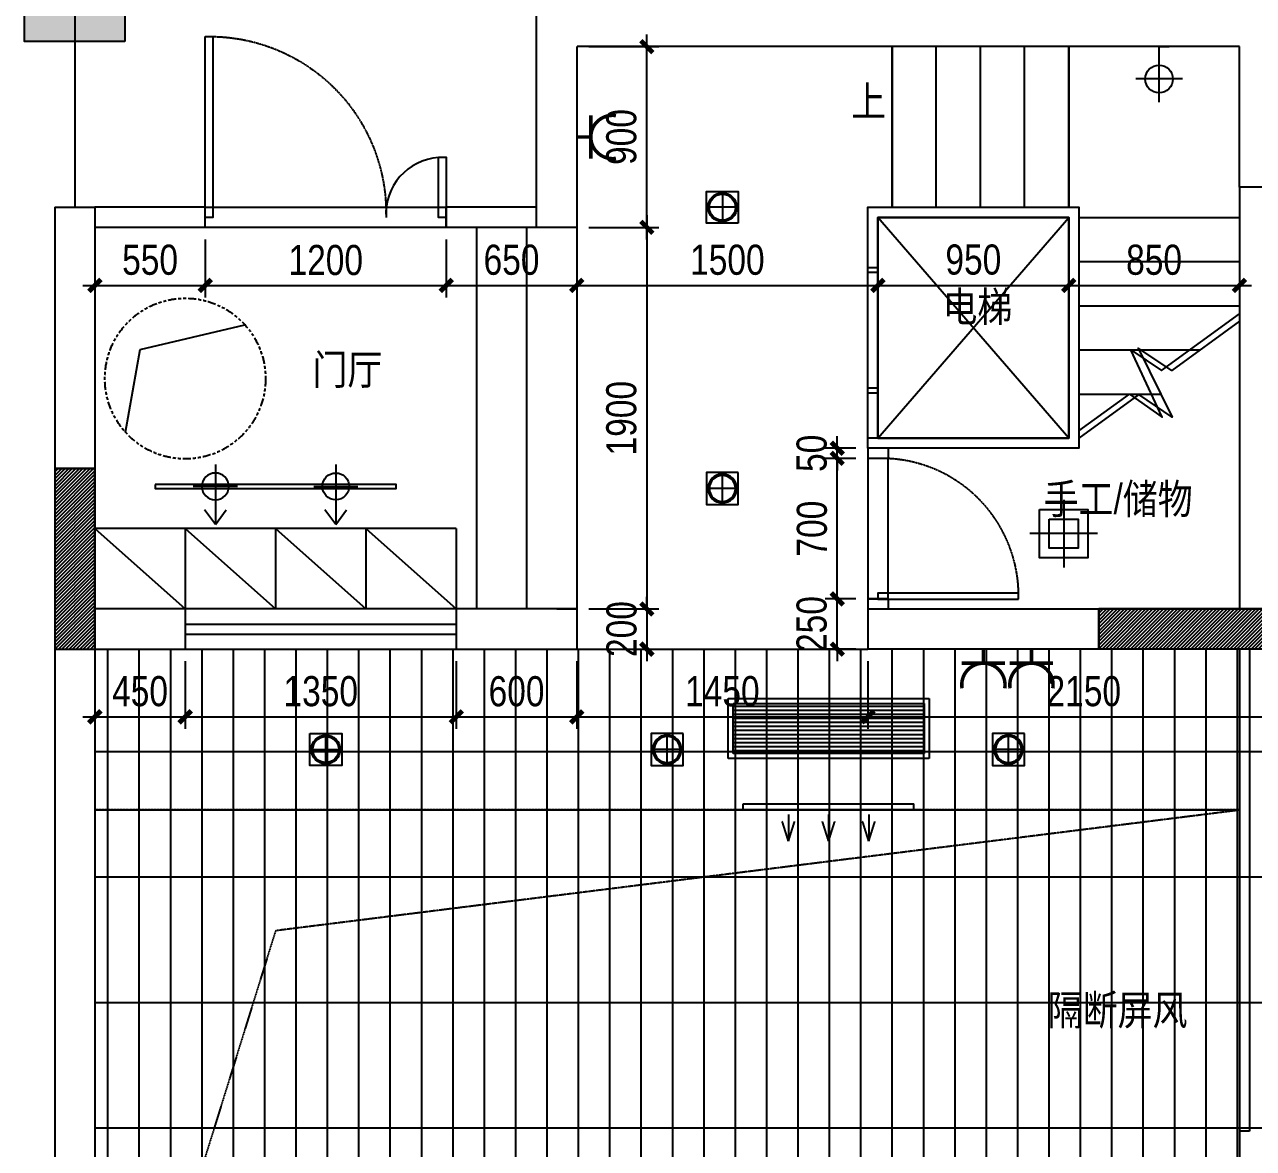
# Model space of a CAD drawing. Extents: x 160245 to 405305, y -111140 to 232735.
# Drawn here: x 260679 to 266799, y 48023 to 53619 of the extents above; entities that cross this region are included whole.
import ezdxf

# ---------------------------------------------------------------- set-up
doc = ezdxf.new("R2010")
doc.units = 0
doc.header["$LTSCALE"] = 10
doc.header["$MEASUREMENT"] = 0
for name, pattern in [('( Dashed )', [0.75, 0.5, -0.25]), ('2016_013_AOR_L23$0$PLAN B3.2$0$LEVEL 33$0${ Tapered Dash }', [10, 4, -1, 1.5, -1, 1.5, -1]), ('DASH', [0.35, 0.25, -0.1]), ('HIDDEN', [0.375, 0.25, -0.125])]:
    doc.linetypes.add(name, pattern=pattern)
doc.layers.get('Defpoints').update_dxf_attribs({"color": 229})
for name, color, linetype in [('C-ceiling 天花', 153, 'Continuous'), ('C-Light 灯具', 107, 'Continuous'), ('C-Lingt 落地灯 台灯', 107, 'Continuous'), ('Door 门', 107, 'Continuous'), ('P-floorpat地面', 8, 'Continuous'), ('P-Furniture 家具', 153, 'Continuous'), ('P-Make furniture 固定制作', 154, 'Continuous'), ('P-N wall 新建隔墙', 241, 'Continuous'), ('P-New Wall Size 隔墙尺寸', 8, 'Continuous'), ('P-O wall 原始墙体', 245, 'Continuous'), ('P-Stair 楼梯（原建筑设备）', 159, 'Continuous'), ('P-Text  平面文字', 9, 'Continuous'), ('PUB_HATCH', 8, 'Continuous'), ('插座说明', 2, 'Continuous'), ('空调', 145, 'DASH')]:
    doc.layers.add(name, color=color, linetype=linetype)
doc.styles.add('PDC DIM', font='PMingLiU-ExtB.ttf', dxfattribs={"width": 0.85})
doc.dimstyles.new('PDC-A2', dxfattribs={"dimscale": 0, "dimtxt": 2.5, "dimasz": 1, "dimexe": 1, "dimexo": 1, "dimgap": 0.7, "dimtad": 1, "dimdec": 0, "dimtxsty": 'PDC DIM', "dimblk": 'ARCHTICK', "dimcen": 1, "dimdle": 1, "dimclrd": 8, "dimclre": 8, "dimclrt": 9, "dimadec": 0, "dimazin": 0, "dimtfac": 1, "dimtdec": 0, "dimtix": 1, "dimtmove": 2, "dimatfit": 3, "dimldrblk": 'PDC A2 T R', "dimfxl": 10, "dimfxlon": 1, "dimarcsym": 0})
pattern_1 = [(45, (49913.12, 4e-12), (-8.83883476, 8.83883476), [])]

# ---------------------------------------------------------------- blocks, each defined once
blk = doc.blocks.new('_FZH')
blk.add_lwpolyline([(-0.5, -0.5), (0.5, -0.5), (0.5, 0.5), (-0.5, 0.5)], close=True)
at = {"layer": 'PUB_HATCH'}
blk.add_solid([(-0.5, -0.5), (0.5, -0.5), (-0.5, 0.5), (0.5, 0.5)], dxfattribs=at)
blk = doc.blocks.new('fffg')
blk.add_lwpolyline([(143.1, 669.9), (109, 669.9), (109, -130.1), (143.1, -130.1)], close=True)
at = {"color": 8, "linetype": 'DASH'}
blk.add_arc((123.2, -110.2), 780.4, 88.5421, 181.4579, dxfattribs=at)
blk = doc.blocks.new('_ArchTick')
at = {"color": 0, "linetype": 'ByBlock', "const_width": 0.4}
blk.add_lwpolyline([(-0.5, -0.5), (0.5, 0.5)], dxfattribs=at)
blk = doc.blocks.new('*D2127')
at = {"layer": 'Defpoints', "color": 0, "transparency": 16777216}
for p in [(261028.8, 52609.4), (261578.8, 52609.4), (261578.8, 52320.4)]:
    blk.add_point(p, dxfattribs=at)
at = {"layer": 'P-New Wall Size 隔墙尺寸', "color": 8, "lineweight": -2, "transparency": 16777216}
for p, q in [((261028.8, 52549.4), (261028.8, 52260.4)), ((261578.8, 52549.4), (261578.8, 52260.4)), ((260968.8, 52320.4), (261638.8, 52320.4))]:
    blk.add_line(p, q, dxfattribs=at)
at = {"layer": 'P-New Wall Size 隔墙尺寸', "color": 8, "lineweight": -2, "transparency": 16777216, "xscale": 60, "yscale": 60, "zscale": 60, "rotation": 180}
blk.add_blockref('_ArchTick', (261028.8, 52320.4), dxfattribs=at)
at = {"layer": 'P-New Wall Size 隔墙尺寸', "color": 8, "lineweight": -2, "transparency": 16777216, "xscale": 60, "yscale": 60, "zscale": 60}
blk.add_blockref('_ArchTick', (261578.8, 52320.4), dxfattribs=at)
at = {"layer": 'P-New Wall Size 隔墙尺寸', "color": 9, "transparency": 16777216, "insert": (261303.8, 52447.3), "char_height": 150, "attachment_point": 5, "style": 'PDC DIM'}
blk.add_mtext('550', dxfattribs=at)
blk = doc.blocks.new('PDC A2 T R')
at = {"color": 0, "linetype": 'ByBlock'}
blk.add_line((0, 0), (-2, 0), dxfattribs=at)
for points in [[(-2.15, 0.89), (-1.49, 1.35), (-0.6, 0), (0, 0)], [(-2.15, -0.89), (-1.49, -1.35), (-0.6, 0), (0, 0)]]:
    blk.add_solid(points, dxfattribs=at)
blk = doc.blocks.new('*D2128')
at = {"layer": 'Defpoints', "color": 0, "transparency": 16777216}
for p in [(261578.8, 52609.4), (262778.8, 52609.4), (262778.8, 52320.4)]:
    blk.add_point(p, dxfattribs=at)
at = {"layer": 'P-New Wall Size 隔墙尺寸', "color": 8, "lineweight": -2, "transparency": 16777216}
for p, q in [((261578.8, 52549.4), (261578.8, 52260.4)), ((262778.8, 52549.4), (262778.8, 52260.4)), ((261518.8, 52320.4), (262838.8, 52320.4))]:
    blk.add_line(p, q, dxfattribs=at)
at = {"layer": 'P-New Wall Size 隔墙尺寸', "color": 8, "lineweight": -2, "transparency": 16777216, "xscale": 60, "yscale": 60, "zscale": 60, "rotation": 180}
blk.add_blockref('_ArchTick', (261578.8, 52320.4), dxfattribs=at)
at = {"layer": 'P-New Wall Size 隔墙尺寸', "color": 8, "lineweight": -2, "transparency": 16777216, "xscale": 60, "yscale": 60, "zscale": 60}
blk.add_blockref('_ArchTick', (262778.8, 52320.4), dxfattribs=at)
at = {"layer": 'P-New Wall Size 隔墙尺寸', "color": 9, "transparency": 16777216, "insert": (262178.8, 52445.9), "char_height": 150, "attachment_point": 5, "style": 'PDC DIM'}
blk.add_mtext('1200', dxfattribs=at)
blk = doc.blocks.new('*D2129')
at = {"layer": 'Defpoints', "color": 0, "transparency": 16777216}
for p in [(262778.8, 52609.4), (263428.8, 52609.4), (263428.8, 52320.4)]:
    blk.add_point(p, dxfattribs=at)
at = {"layer": 'P-New Wall Size 隔墙尺寸', "color": 8, "lineweight": -2, "transparency": 16777216}
for p, q in [((262778.8, 52549.4), (262778.8, 52260.4)), ((263428.8, 52549.4), (263428.8, 52260.4)), ((262718.8, 52320.4), (263488.8, 52320.4))]:
    blk.add_line(p, q, dxfattribs=at)
at = {"layer": 'P-New Wall Size 隔墙尺寸', "color": 8, "lineweight": -2, "transparency": 16777216, "xscale": 60, "yscale": 60, "zscale": 60, "rotation": 180}
blk.add_blockref('_ArchTick', (262778.8, 52320.4), dxfattribs=at)
at = {"layer": 'P-New Wall Size 隔墙尺寸', "color": 8, "lineweight": -2, "transparency": 16777216, "xscale": 60, "yscale": 60, "zscale": 60}
blk.add_blockref('_ArchTick', (263428.8, 52320.4), dxfattribs=at)
at = {"layer": 'P-New Wall Size 隔墙尺寸', "color": 9, "transparency": 16777216, "insert": (263103.8, 52447.3), "char_height": 150, "attachment_point": 5, "style": 'PDC DIM'}
blk.add_mtext('650', dxfattribs=at)
blk = doc.blocks.new('*D2130')
at = {"layer": 'Defpoints', "color": 0, "transparency": 16777216}
for p in [(264928.8, 52659.4), (263428.8, 52609.4), (264928.8, 52320.4)]:
    blk.add_point(p, dxfattribs=at)
at = {"layer": 'P-New Wall Size 隔墙尺寸', "color": 8, "lineweight": -2, "transparency": 16777216}
for p, q in [((264928.8, 52599.4), (264928.8, 52260.4)), ((263428.8, 52549.4), (263428.8, 52260.4)), ((263368.8, 52320.4), (264988.8, 52320.4))]:
    blk.add_line(p, q, dxfattribs=at)
at = {"layer": 'P-New Wall Size 隔墙尺寸', "color": 8, "lineweight": -2, "transparency": 16777216, "xscale": 60, "yscale": 60, "zscale": 60, "rotation": 180}
blk.add_blockref('_ArchTick', (263428.8, 52320.4), dxfattribs=at)
at = {"layer": 'P-New Wall Size 隔墙尺寸', "color": 8, "lineweight": -2, "transparency": 16777216, "xscale": 60, "yscale": 60, "zscale": 60}
blk.add_blockref('_ArchTick', (264928.8, 52320.4), dxfattribs=at)
at = {"layer": 'P-New Wall Size 隔墙尺寸', "color": 9, "transparency": 16777216, "insert": (264178.8, 52447.3), "char_height": 150, "attachment_point": 5, "style": 'PDC DIM'}
blk.add_mtext('1500', dxfattribs=at)
blk = doc.blocks.new('*D2131')
at = {"layer": 'Defpoints', "color": 0, "transparency": 16777216}
for p in [(264928.8, 52659.4), (265878.8, 52659.4), (265878.8, 52320.4)]:
    blk.add_point(p, dxfattribs=at)
at = {"layer": 'P-New Wall Size 隔墙尺寸', "color": 8, "lineweight": -2, "transparency": 16777216}
for p, q in [((264928.8, 52599.4), (264928.8, 52260.4)), ((265878.8, 52599.4), (265878.8, 52260.4)), ((264868.8, 52320.4), (265938.8, 52320.4))]:
    blk.add_line(p, q, dxfattribs=at)
at = {"layer": 'P-New Wall Size 隔墙尺寸', "color": 8, "lineweight": -2, "transparency": 16777216, "xscale": 60, "yscale": 60, "zscale": 60, "rotation": 180}
blk.add_blockref('_ArchTick', (264928.8, 52320.4), dxfattribs=at)
at = {"layer": 'P-New Wall Size 隔墙尺寸', "color": 8, "lineweight": -2, "transparency": 16777216, "xscale": 60, "yscale": 60, "zscale": 60}
blk.add_blockref('_ArchTick', (265878.8, 52320.4), dxfattribs=at)
at = {"layer": 'P-New Wall Size 隔墙尺寸', "color": 9, "transparency": 16777216, "insert": (265403.8, 52448.3), "char_height": 150, "attachment_point": 5, "style": 'PDC DIM'}
blk.add_mtext('950', dxfattribs=at)
blk = doc.blocks.new('*D2132')
at = {"layer": 'Defpoints', "color": 0, "transparency": 16777216}
for p in [(265878.8, 52659.4), (266728.8, 52659.4), (266728.8, 52320.4)]:
    blk.add_point(p, dxfattribs=at)
at = {"layer": 'P-New Wall Size 隔墙尺寸', "color": 8, "lineweight": -2, "transparency": 16777216}
for p, q in [((265878.8, 52599.4), (265878.8, 52260.4)), ((266728.8, 52599.4), (266728.8, 52260.4)), ((265818.8, 52320.4), (266788.8, 52320.4))]:
    blk.add_line(p, q, dxfattribs=at)
at = {"layer": 'P-New Wall Size 隔墙尺寸', "color": 8, "lineweight": -2, "transparency": 16777216, "xscale": 60, "yscale": 60, "zscale": 60, "rotation": 180}
blk.add_blockref('_ArchTick', (265878.8, 52320.4), dxfattribs=at)
at = {"layer": 'P-New Wall Size 隔墙尺寸', "color": 8, "lineweight": -2, "transparency": 16777216, "xscale": 60, "yscale": 60, "zscale": 60}
blk.add_blockref('_ArchTick', (266728.8, 52320.4), dxfattribs=at)
at = {"layer": 'P-New Wall Size 隔墙尺寸', "color": 9, "transparency": 16777216, "insert": (266303.8, 52447.3), "char_height": 150, "attachment_point": 5, "style": 'PDC DIM'}
blk.add_mtext('850', dxfattribs=at)
blk = doc.blocks.new('*D2133')
at = {"layer": 'Defpoints', "color": 0, "transparency": 16777216}
for p in [(263428.8, 53509.4), (263777.8, 53509.4), (263428.8, 52609.4)]:
    blk.add_point(p, dxfattribs=at)
at = {"layer": 'P-New Wall Size 隔墙尺寸', "color": 8, "lineweight": -2, "transparency": 16777216}
for p, q in [((263777.8, 52549.4), (263777.8, 53569.4)), ((263488.8, 53509.4), (263837.8, 53509.4)), ((263488.8, 52609.4), (263837.8, 52609.4))]:
    blk.add_line(p, q, dxfattribs=at)
at = {"layer": 'P-New Wall Size 隔墙尺寸', "color": 8, "lineweight": -2, "transparency": 16777216, "xscale": 60, "yscale": 60, "zscale": 60}
for p, rotation in [((263777.8, 53509.4), 90), ((263777.8, 52609.4), 270)]:
    blk.add_blockref('_ArchTick', p, dxfattribs=dict(at, rotation=rotation))
at = {"layer": 'P-New Wall Size 隔墙尺寸', "color": 9, "transparency": 16777216, "insert": (263651.3, 53059.4), "char_height": 150, "attachment_point": 5, "rotation": 90, "style": 'PDC DIM'}
blk.add_mtext('900', dxfattribs=at)
blk = doc.blocks.new('*D2134')
at = {"layer": 'Defpoints', "color": 0, "transparency": 16777216}
for p in [(263428.8, 52609.4), (263428.8, 50709.4), (263777.8, 50709.4)]:
    blk.add_point(p, dxfattribs=at)
at = {"layer": 'P-New Wall Size 隔墙尺寸', "color": 8, "lineweight": -2, "transparency": 16777216}
for p, q in [((263777.8, 52669.4), (263777.8, 50649.4)), ((263488.8, 52609.4), (263837.8, 52609.4)), ((263488.8, 50709.4), (263837.8, 50709.4))]:
    blk.add_line(p, q, dxfattribs=at)
at = {"layer": 'P-New Wall Size 隔墙尺寸', "color": 8, "lineweight": -2, "transparency": 16777216, "xscale": 60, "yscale": 60, "zscale": 60}
for p, rotation in [((263777.8, 52609.4), 90), ((263777.8, 50709.4), 270)]:
    blk.add_blockref('_ArchTick', p, dxfattribs=dict(at, rotation=rotation))
at = {"layer": 'P-New Wall Size 隔墙尺寸', "color": 9, "transparency": 16777216, "insert": (263651.3, 51659.4), "char_height": 150, "attachment_point": 5, "rotation": 90, "style": 'PDC DIM'}
blk.add_mtext('1900', dxfattribs=at)
blk = doc.blocks.new('*D2135')
at = {"layer": 'Defpoints', "color": 0, "transparency": 16777216}
for p in [(263428.8, 50709.4), (263428.8, 50509.4), (263777.8, 50509.4)]:
    blk.add_point(p, dxfattribs=at)
at = {"layer": 'P-New Wall Size 隔墙尺寸', "color": 8, "lineweight": -2, "transparency": 16777216}
for p, q in [((263777.8, 50709.4), (263777.8, 50769.4)), ((263488.8, 50709.4), (263837.8, 50709.4)), ((263777.8, 50709.4), (263777.8, 50509.4)), ((263488.8, 50509.4), (263837.8, 50509.4)), ((263777.8, 50509.4), (263777.8, 50449.4))]:
    blk.add_line(p, q, dxfattribs=at)
at = {"layer": 'P-New Wall Size 隔墙尺寸', "color": 8, "lineweight": -2, "transparency": 16777216, "xscale": 60, "yscale": 60, "zscale": 60}
for p, rotation in [((263777.8, 50709.4), 270), ((263777.8, 50509.4), 90)]:
    blk.add_blockref('_ArchTick', p, dxfattribs=dict(at, rotation=rotation))
at = {"layer": 'P-New Wall Size 隔墙尺寸', "color": 9, "transparency": 16777216, "insert": (263652.3, 50609.4), "char_height": 150, "attachment_point": 5, "rotation": 90, "style": 'PDC DIM'}
blk.add_mtext('200', dxfattribs=at)
blk = doc.blocks.new('*D2136')
at = {"layer": 'Defpoints', "color": 0, "transparency": 16777216}
for p in [(261028.8, 50509.4), (261478.8, 50509.4), (261478.8, 50172.3)]:
    blk.add_point(p, dxfattribs=at)
at = {"layer": 'P-New Wall Size 隔墙尺寸', "color": 8, "lineweight": -2, "transparency": 16777216}
for p, q in [((261028.8, 50449.4), (261028.8, 50112.3)), ((261478.8, 50449.4), (261478.8, 50112.3)), ((260968.8, 50172.3), (261538.8, 50172.3))]:
    blk.add_line(p, q, dxfattribs=at)
at = {"layer": 'P-New Wall Size 隔墙尺寸', "color": 8, "lineweight": -2, "transparency": 16777216, "xscale": 60, "yscale": 60, "zscale": 60, "rotation": 180}
blk.add_blockref('_ArchTick', (261028.8, 50172.3), dxfattribs=at)
at = {"layer": 'P-New Wall Size 隔墙尺寸', "color": 8, "lineweight": -2, "transparency": 16777216, "xscale": 60, "yscale": 60, "zscale": 60}
blk.add_blockref('_ArchTick', (261478.8, 50172.3), dxfattribs=at)
at = {"layer": 'P-New Wall Size 隔墙尺寸', "color": 9, "transparency": 16777216, "insert": (261253.8, 50299.2), "char_height": 150, "attachment_point": 5, "style": 'PDC DIM'}
blk.add_mtext('450', dxfattribs=at)
blk = doc.blocks.new('*D2137')
at = {"layer": 'Defpoints', "color": 0, "transparency": 16777216}
for p in [(261478.8, 50509.4), (262828.8, 50509.4), (262828.8, 50172.3)]:
    blk.add_point(p, dxfattribs=at)
at = {"layer": 'P-New Wall Size 隔墙尺寸', "color": 8, "lineweight": -2, "transparency": 16777216}
for p, q in [((261478.8, 50449.4), (261478.8, 50112.3)), ((262828.8, 50449.4), (262828.8, 50112.3)), ((261418.8, 50172.3), (262888.8, 50172.3))]:
    blk.add_line(p, q, dxfattribs=at)
at = {"layer": 'P-New Wall Size 隔墙尺寸', "color": 8, "lineweight": -2, "transparency": 16777216, "xscale": 60, "yscale": 60, "zscale": 60, "rotation": 180}
blk.add_blockref('_ArchTick', (261478.8, 50172.3), dxfattribs=at)
at = {"layer": 'P-New Wall Size 隔墙尺寸', "color": 8, "lineweight": -2, "transparency": 16777216, "xscale": 60, "yscale": 60, "zscale": 60}
blk.add_blockref('_ArchTick', (262828.8, 50172.3), dxfattribs=at)
at = {"layer": 'P-New Wall Size 隔墙尺寸', "color": 9, "transparency": 16777216, "insert": (262153.8, 50299.2), "char_height": 150, "attachment_point": 5, "style": 'PDC DIM'}
blk.add_mtext('1350', dxfattribs=at)
blk = doc.blocks.new('*D2138')
at = {"layer": 'Defpoints', "color": 0, "transparency": 16777216}
for p in [(262828.8, 50509.4), (263428.8, 50509.4), (263428.8, 50172.3)]:
    blk.add_point(p, dxfattribs=at)
at = {"layer": 'P-New Wall Size 隔墙尺寸', "color": 8, "lineweight": -2, "transparency": 16777216}
for p, q in [((262828.8, 50449.4), (262828.8, 50112.3)), ((263428.8, 50449.4), (263428.8, 50112.3)), ((262768.8, 50172.3), (263488.8, 50172.3))]:
    blk.add_line(p, q, dxfattribs=at)
at = {"layer": 'P-New Wall Size 隔墙尺寸', "color": 8, "lineweight": -2, "transparency": 16777216, "xscale": 60, "yscale": 60, "zscale": 60, "rotation": 180}
blk.add_blockref('_ArchTick', (262828.8, 50172.3), dxfattribs=at)
at = {"layer": 'P-New Wall Size 隔墙尺寸', "color": 8, "lineweight": -2, "transparency": 16777216, "xscale": 60, "yscale": 60, "zscale": 60}
blk.add_blockref('_ArchTick', (263428.8, 50172.3), dxfattribs=at)
at = {"layer": 'P-New Wall Size 隔墙尺寸', "color": 9, "transparency": 16777216, "insert": (263128.8, 50298.8), "char_height": 150, "attachment_point": 5, "style": 'PDC DIM'}
blk.add_mtext('600', dxfattribs=at)
blk = doc.blocks.new('*D2139')
at = {"layer": 'Defpoints', "color": 0, "transparency": 16777216}
for p in [(263428.8, 50509.4), (264878.8, 50509.4), (264878.8, 50172.3)]:
    blk.add_point(p, dxfattribs=at)
at = {"layer": 'P-New Wall Size 隔墙尺寸', "color": 8, "lineweight": -2, "transparency": 16777216}
for p, q in [((263428.8, 50449.4), (263428.8, 50112.3)), ((264878.8, 50449.4), (264878.8, 50112.3)), ((263368.8, 50172.3), (264938.8, 50172.3))]:
    blk.add_line(p, q, dxfattribs=at)
at = {"layer": 'P-New Wall Size 隔墙尺寸', "color": 8, "lineweight": -2, "transparency": 16777216, "xscale": 60, "yscale": 60, "zscale": 60, "rotation": 180}
blk.add_blockref('_ArchTick', (263428.8, 50172.3), dxfattribs=at)
at = {"layer": 'P-New Wall Size 隔墙尺寸', "color": 8, "lineweight": -2, "transparency": 16777216, "xscale": 60, "yscale": 60, "zscale": 60}
blk.add_blockref('_ArchTick', (264878.8, 50172.3), dxfattribs=at)
at = {"layer": 'P-New Wall Size 隔墙尺寸', "color": 9, "transparency": 16777216, "insert": (264153.8, 50299.2), "char_height": 150, "attachment_point": 5, "style": 'PDC DIM'}
blk.add_mtext('1450', dxfattribs=at)
blk = doc.blocks.new('*D2140')
at = {"layer": 'Defpoints', "color": 0, "transparency": 16777216}
for p in [(264878.8, 50509.4), (267028.8, 50509.4), (267028.8, 50172.3)]:
    blk.add_point(p, dxfattribs=at)
at = {"layer": 'P-New Wall Size 隔墙尺寸', "color": 8, "lineweight": -2, "transparency": 16777216}
for p, q in [((264878.8, 50449.4), (264878.8, 50112.3)), ((267028.8, 50449.4), (267028.8, 50112.3)), ((264818.8, 50172.3), (267088.8, 50172.3))]:
    blk.add_line(p, q, dxfattribs=at)
at = {"layer": 'P-New Wall Size 隔墙尺寸', "color": 8, "lineweight": -2, "transparency": 16777216, "xscale": 60, "yscale": 60, "zscale": 60, "rotation": 180}
blk.add_blockref('_ArchTick', (264878.8, 50172.3), dxfattribs=at)
at = {"layer": 'P-New Wall Size 隔墙尺寸', "color": 8, "lineweight": -2, "transparency": 16777216, "xscale": 60, "yscale": 60, "zscale": 60}
blk.add_blockref('_ArchTick', (267028.8, 50172.3), dxfattribs=at)
at = {"layer": 'P-New Wall Size 隔墙尺寸', "color": 9, "transparency": 16777216, "insert": (265953.8, 50299.2), "char_height": 150, "attachment_point": 5, "style": 'PDC DIM'}
blk.add_mtext('2150', dxfattribs=at)
blk = doc.blocks.new('*D2148')
at = {"layer": 'Defpoints', "color": 0, "transparency": 16777216}
for p in [(264726, 50759.4), (264878.8, 50759.4), (264878.8, 50509.4)]:
    blk.add_point(p, dxfattribs=at)
at = {"layer": 'P-New Wall Size 隔墙尺寸', "color": 8, "lineweight": -2, "transparency": 16777216}
for p, q in [((264726, 50759.4), (264726, 50819.4)), ((264818.8, 50759.4), (264666, 50759.4)), ((264726, 50509.4), (264726, 50759.4)), ((264818.8, 50509.4), (264666, 50509.4)), ((264726, 50509.4), (264726, 50449.4))]:
    blk.add_line(p, q, dxfattribs=at)
at = {"layer": 'P-New Wall Size 隔墙尺寸', "color": 8, "lineweight": -2, "transparency": 16777216, "xscale": 60, "yscale": 60, "zscale": 60}
for p, rotation in [((264726, 50759.4), 270), ((264726, 50509.4), 90)]:
    blk.add_blockref('_ArchTick', p, dxfattribs=dict(at, rotation=rotation))
at = {"layer": 'P-New Wall Size 隔墙尺寸', "color": 9, "transparency": 16777216, "insert": (264599.1, 50634.4), "char_height": 150, "attachment_point": 5, "rotation": 90, "style": 'PDC DIM'}
blk.add_mtext('250', dxfattribs=at)
blk = doc.blocks.new('*D2149')
at = {"layer": 'Defpoints', "color": 0, "transparency": 16777216}
for p in [(264726, 51459.4), (264878.8, 51459.4), (264878.8, 50759.4)]:
    blk.add_point(p, dxfattribs=at)
at = {"layer": 'P-New Wall Size 隔墙尺寸', "color": 8, "lineweight": -2, "transparency": 16777216}
for p, q in [((264726, 50699.4), (264726, 51519.4)), ((264818.8, 51459.4), (264666, 51459.4)), ((264818.8, 50759.4), (264666, 50759.4))]:
    blk.add_line(p, q, dxfattribs=at)
at = {"layer": 'P-New Wall Size 隔墙尺寸', "color": 8, "lineweight": -2, "transparency": 16777216, "xscale": 60, "yscale": 60, "zscale": 60}
for p, rotation in [((264726, 51459.4), 90), ((264726, 50759.4), 270)]:
    blk.add_blockref('_ArchTick', p, dxfattribs=dict(at, rotation=rotation))
at = {"layer": 'P-New Wall Size 隔墙尺寸', "color": 9, "transparency": 16777216, "insert": (264600.5, 51109.4), "char_height": 150, "attachment_point": 5, "rotation": 90, "style": 'PDC DIM'}
blk.add_mtext('700', dxfattribs=at)
blk = doc.blocks.new('*D2150')
at = {"layer": 'Defpoints', "color": 0, "transparency": 16777216}
for p in [(264726, 51509.4), (264878.8, 51509.4), (264878.8, 51459.4)]:
    blk.add_point(p, dxfattribs=at)
at = {"layer": 'P-New Wall Size 隔墙尺寸', "color": 8, "lineweight": -2, "transparency": 16777216}
for p, q in [((264726, 51509.4), (264726, 51569.4)), ((264818.8, 51509.4), (264666, 51509.4)), ((264726, 51459.4), (264726, 51509.4)), ((264818.8, 51459.4), (264666, 51459.4)), ((264726, 51459.4), (264726, 51399.4))]:
    blk.add_line(p, q, dxfattribs=at)
at = {"layer": 'P-New Wall Size 隔墙尺寸', "color": 8, "lineweight": -2, "transparency": 16777216, "xscale": 60, "yscale": 60, "zscale": 60}
for p, rotation in [((264726, 51509.4), 270), ((264726, 51459.4), 90)]:
    blk.add_blockref('_ArchTick', p, dxfattribs=dict(at, rotation=rotation))
at = {"layer": 'P-New Wall Size 隔墙尺寸', "color": 9, "transparency": 16777216, "insert": (264599.1, 51484.4), "char_height": 150, "attachment_point": 5, "rotation": 90, "style": 'PDC DIM'}
blk.add_mtext('50', dxfattribs=at)
blk = doc.blocks.new('E-WS1')
for p, q in [((143.2, 102.9), (143.2, -102.9)), ((0, 0), (0, 45.1)), ((0, 0), (0, -45.1)), ((0, 0), (0, -45.1)), ((82, 0), (0, 0)), ((246.1, 0), (40.3, 0))]:
    blk.add_line(p, q)
blk.add_circle((143.2, 0), 61.2)
blk = doc.blocks.new('ceiling light100')
for p, q in [((0, -26.4), (0, 26.4)), ((-26.4, 0), (26.4, 0))]:
    blk.add_line(p, q)
blk.add_lwpolyline([(-26.4, 26.4), (26.4, 26.4), (26.4, -26.4), (-26.4, -26.4)], close=True)
for radius in [24, 21.6]:
    blk.add_circle((0, 0), radius)
blk = doc.blocks.new('A$C5E9F6CC6')
at = {"layer": 'C-Light 灯具'}
for p, q in [((140, 280), (140, 0)), ((280, 140), (0, 140))]:
    blk.add_line(p, q, dxfattribs=at)
for points in [[(40, 240), (240, 240), (240, 40), (40, 40)], [(80, 200), (200, 200), (200, 80), (80, 80)]]:
    blk.add_lwpolyline(points, close=True, dxfattribs=at)
blk = doc.blocks.new('ccc')
at = {"const_width": 15}
for points in [[(382762, 218738.5), (382762, 218798.5)], [(382854.5, 218738.5), (382669.5, 218738.5)]]:
    blk.add_lwpolyline(points, dxfattribs=at)
blk.add_lwpolyline([(382670.7, 218631, -0.040743), (382669.5, 218646, -1), (382854.5, 218646, -0.040743), (382853.2, 218631, -0.040743)], format="xyb", dxfattribs=at)
blk = doc.blocks.new('43')
for p, q in [((4141.589, 144.281), (4141.589, 147.61)), ((4142.811, 145.504), (4140.367, 145.504))]:
    blk.add_line(p, q)
for points in [[(4141.589, 147.61), (4140.99, 146.796)], [(4141.589, 147.61), (4142.188, 146.796)]]:
    blk.add_lwpolyline(points)
blk.add_circle((4141.589, 145.504), 0.744)
blk = doc.blocks.new('A$C6157208D')
h = blk.add_hatch()
h.set_pattern_fill('_USER', color=8, scale=20, style=0, pattern_type=0)
h.set_pattern_definition([(0, (-4444.043, -4094.849), (0, 20), [])])
h.paths.add_polyline_path([(25, 25), (25, 275), (975, 275), (975, 25)])
for points in [[(0, 0), (0, 300), (1000, 300), (1000, 0)], [(25, 25), (25, 275), (975, 275), (975, 25)]]:
    blk.add_lwpolyline(points, close=True)
blk = doc.blocks.new('A$C50F47628')
for p, q in [((425, 30), (-425, 30)), ((-425, 0), (-425, 30)), ((425, 0), (425, 30)), ((-450, 0), (450, 0)), ((-200, -155.9), (-230.6, -58.2)), ((-200, -23.6), (-200, -155.9)), ((-200, -155.9), (-169.4, -58.2)), ((0, -155.9), (-30.6, -58.2)), ((0, -23.6), (0, -155.9)), ((0, -155.9), (30.6, -58.2)), ((200, -155.9), (169.4, -58.2)), ((200, -23.6), (200, -155.9)), ((200, -155.9), (230.6, -58.2))]:
    blk.add_line(p, q)

msp = doc.modelspace()

# ---------------------------------------------------------------- hatches: boundary and pattern name
at = {"layer": 'P-floorpat地面'}
h = msp.add_hatch(dxfattribs=at)
h.set_pattern_fill('GRATE', color=250, scale=5000, angle=90)
h.paths.add_polyline_path([(268628.8, 50509.4), (261028.8, 50509.4), (261028.8, 46209.4), (268628.8, 46209.4)])
at = {"layer": 'P-O wall 原始墙体'}
h = msp.add_hatch(dxfattribs=at)
h.set_pattern_fill('ANSI31', color=256, scale=100, style=0)
h.set_pattern_definition(pattern_1)
h.paths.add_polyline_path([(261028.8, 51409.4), (261028.8, 50509.4), (260828.8, 50509.4), (260828.8, 51409.4)])
h = msp.add_hatch(dxfattribs=at)
h.set_pattern_fill('ANSI31', color=256, scale=100, style=0)
h.set_pattern_definition(pattern_1)
h.paths.add_polyline_path([(266928.8, 50509.4), (266028.8, 50509.4), (266028.8, 50709.4), (266928.8, 50709.4)])

# ---------------------------------------------------------------- linework, layer by layer
at = {"layer": 'C-ceiling 天花'}
for p, q in [((264928.8, 51559.4), (265878.8, 52659.4)), ((265878.8, 51559.4), (264928.8, 52659.4)), ((261253.7, 52001.6), (261775.4, 52125)), ((261181.3, 51589.2), (261253.7, 52001.6)), ((263428.8, 50509.4), (264878.8, 50509.4))]:
    msp.add_line(p, q, dxfattribs=at)
for points in [[(264998.8, 53509.4), (264998.8, 52709.4)], [(265878.8, 53509.4), (265878.8, 52709.4)], [(265928.8, 52659.4), (266728.8, 52659.4)], [(265928.8, 51595.8), (266181, 51779.4), (266343.3, 51663.7), (266188.3, 51999.4), (266341.5, 51896.2), (266728.8, 52178.2)], [(265878.8, 51559.4), (264878.8, 51559.4)], [(264878.8, 51509.4), (264878.8, 51559.4)], [(261028.8, 49709.4), (266728.8, 49709.4), (266728.8, 46209.4)]]:
    msp.add_lwpolyline(points, dxfattribs=at)
for points in [[(262778.8, 52609.4), (261578.8, 52609.4), (261578.8, 52709.4), (262778.8, 52709.4)], [(264878.8, 52709.4), (265928.8, 52709.4), (265928.8, 51509.4), (264878.8, 51509.4)], [(264928.8, 52659.4), (265878.8, 52659.4), (265878.8, 51559.4), (264928.8, 51559.4)], [(264928.8, 51559.4), (265878.8, 51559.4), (265878.8, 52659.4), (264928.8, 52659.4)], [(264878.8, 52409.4), (264928.8, 52409.4), (264928.8, 51809.4), (264878.8, 51809.4)], [(264978.8, 51459.4), (264878.8, 51459.4), (264878.8, 50759.4), (264978.8, 50759.4)]]:
    msp.add_lwpolyline(points, close=True, dxfattribs=at)
at = {"layer": 'C-ceiling 天花', "linetype": 'DASH'}
msp.add_lwpolyline([(261028.8, 46209.4), (261930.9, 49109.2), (266728.8, 49709.4)], dxfattribs=at)
at = {"layer": 'C-ceiling 天花', "linetype": '2016_013_AOR_L23$0$PLAN B3.2$0$LEVEL 33$0${ Tapered Dash }'}
msp.add_circle((261478.8, 51856.6), 400, dxfattribs=at)
at = {"layer": 'C-Light 灯具'}
msp.add_lwpolyline([(261328.8, 51329.4), (261328.8, 51309.4), (262528.8, 51309.4), (262528.8, 51329.4)], close=True, dxfattribs=at)
at = {"layer": 'Door 门'}
msp.add_lwpolyline([(262740.5, 52959.4), (262778.8, 52959.4), (262778.8, 52659.4), (262740.5, 52659.4)], close=True, dxfattribs=at)
msp.add_arc((262759.4, 52676.4), 281.1, 93.84996, 183.48441, dxfattribs=at)
at = {"layer": 'P-floorpat地面', "color": 250}
msp.add_line((261478.8, 50509.4), (264878.8, 50509.4), dxfattribs=at)
at = {"layer": 'P-floorpat地面'}
msp.add_lwpolyline([(262778.8, 52609.4), (261578.8, 52609.4), (261578.8, 52709.4), (262778.8, 52709.4)], close=True, dxfattribs=at)
at = {"layer": 'P-Furniture 家具', "color": 250, "linetype": '( Dashed )'}
for p, q in [((266728.8, 50509.4), (266728.8, 46209.4)), ((266728.8, 49709.4), (261028.8, 49709.4))]:
    msp.add_line(p, q, dxfattribs=at)
at = {"layer": 'P-Make furniture 固定制作'}
for p, q in [((261928.8, 51109.4), (261028.8, 51109.4)), ((261028.8, 51109.4), (261478.8, 50709.4)), ((261478.8, 51109.4), (261478.8, 50709.4)), ((261478.8, 51109.4), (261928.8, 50709.4)), ((261928.8, 51109.4), (261928.8, 50709.4)), ((262378.8, 51109.4), (261928.8, 51109.4)), ((261928.8, 51109.4), (262378.8, 50709.4)), ((262378.8, 51109.4), (262378.8, 50709.4)), ((262828.8, 51109.4), (262378.8, 51109.4)), ((262378.8, 51109.4), (262828.8, 50709.4)), ((262828.8, 51109.4), (262828.8, 50709.4)), ((262828.8, 50709.4), (261478.8, 50709.4)), ((261478.8, 50634.4), (262828.8, 50634.4)), ((261478.8, 50584.4), (262828.8, 50584.4)), ((266728.8, 50509.4), (266728.8, 48109.4)), ((266778.8, 50509.4), (266778.8, 48109.4)), ((266778.8, 48109.4), (266728.8, 48109.4))]:
    msp.add_line(p, q, dxfattribs=at)
at = {"layer": 'P-N wall 新建隔墙'}
for p, q in [((261578.8, 52709.4), (261028.8, 52709.4)), ((261578.8, 52609.4), (261578.8, 52709.4)), ((263228.8, 52709.4), (262778.8, 52709.4)), ((262778.8, 52609.4), (262778.8, 52709.4)), ((261578.8, 52609.4), (261028.8, 52609.4)), ((263228.8, 52609.4), (262778.8, 52609.4)), ((264878.8, 51509.4), (264878.8, 51459.4)), ((264978.8, 51509.4), (264978.8, 51459.4)), ((264978.8, 51459.4), (264878.8, 51459.4)), ((264978.8, 50759.4), (264878.8, 50759.4)), ((264878.8, 50759.4), (264878.8, 50709.4)), ((264978.8, 50759.4), (264978.8, 50709.4)), ((261478.8, 50709.4), (261028.8, 50709.4)), ((261478.8, 50709.4), (261478.8, 50509.4)), ((261028.8, 50509.4), (261478.8, 50509.4))]:
    msp.add_line(p, q, dxfattribs=at)
at = {"layer": 'P-N wall 新建隔墙', "linetype": 'HIDDEN'}
msp.add_lwpolyline([(266728.8, 52809.4), (266728.8, 53509.4), (263428.8, 53509.4), (263428.8, 52609.4), (263228.8, 52609.4), (263228.8, 53709.4), (266928.8, 53709.4), (266928.8, 52809.4)], dxfattribs=at)
at = {"layer": 'P-O wall 原始墙体'}
for p, q in [((266728.8, 52809.4), (266728.8, 50709.4)), ((266928.8, 52809.4), (266728.8, 52809.4)), ((260828.8, 52709.4), (260828.8, 51409.4)), ((260828.8, 52709.4), (261028.8, 52709.4)), ((261028.8, 52709.4), (261028.8, 51409.4)), ((260828.8, 51409.4), (260828.8, 50509.4)), ((260828.8, 51409.4), (261028.8, 51409.4)), ((261028.8, 51409.4), (261028.8, 50509.4)), ((262828.8, 50709.4), (262828.8, 50509.4)), ((263428.8, 50709.4), (262828.8, 50709.4)), ((263328.8, 50709.4), (263428.8, 50709.4)), ((263428.8, 50709.4), (263428.8, 50509.4)), ((264878.8, 50709.4), (264878.8, 50509.4)), ((264878.8, 50709.4), (266028.8, 50709.4)), ((266928.8, 50709.4), (266028.8, 50709.4)), ((266028.8, 50709.4), (266028.8, 50509.4)), ((260828.8, 50509.4), (261028.8, 50509.4)), ((260828.8, 50509.4), (260828.8, 47709.4)), ((261028.8, 50509.4), (261028.8, 47709.4)), ((262828.8, 50509.4), (263428.8, 50509.4)), ((266028.8, 50509.4), (264878.8, 50509.4)), ((266928.8, 50509.4), (266028.8, 50509.4))]:
    msp.add_line(p, q, dxfattribs=at)
for points in [[(261028.8, 51409.4), (260828.8, 51409.4), (260828.8, 50509.4), (261028.8, 50509.4)], [(266928.8, 50709.4), (266928.8, 50509.4), (266028.8, 50509.4), (266028.8, 50709.4), (266928.8, 50709.4)]]:
    msp.add_lwpolyline(points, close=True, dxfattribs=at)
at = {"layer": 'P-Stair 楼梯（原建筑设备）'}
for p, q in [((264998.8, 52709.4), (264998.8, 53509.4)), ((265218.8, 52709.4), (265218.8, 53509.4)), ((265438.8, 52709.4), (265438.8, 53509.4)), ((265658.8, 52709.4), (265658.8, 53509.4)), ((265878.8, 52709.4), (265878.8, 53509.4)), ((265928.8, 52659.4), (266728.8, 52659.4)), ((262928.8, 52609.4), (262928.8, 50709.4)), ((263178.8, 52609.4), (263178.8, 50709.4)), ((263428.8, 52609.4), (263428.8, 50709.4)), ((265928.8, 52439.4), (266728.8, 52439.4)), ((264928.8, 52384.4), (264878.8, 52384.4)), ((265928.8, 52219.4), (266728.8, 52219.4)), ((265928.8, 51999.4), (266533.2, 51999.4)), ((264928.8, 51784.4), (264878.8, 51784.4)), ((265928.8, 51779.4), (266336.7, 51779.4))]:
    msp.add_line(p, q, dxfattribs=at)
at = {"layer": 'P-Stair 楼梯（原建筑设备）', "linetype": 'HIDDEN'}
msp.add_lwpolyline([(268728.8, 52809.4), (268728.8, 56709.4), (262628.8, 56709.4), (262628.8, 55209.4), (260928.8, 55209.4), (260928.8, 52709.4)], dxfattribs=at)
at = {"layer": 'P-Stair 楼梯（原建筑设备）'}
for points in [[(264998.8, 53084.4, 0, 0, 0), (265684, 53084.4, 80, 0, 0), (265984, 53084.4, 0, 0, 0)], [(263428.8, 51659.4, 0, 0, 0), (263123.5, 51659.4, 80, 0, 0), (262823.5, 51659.4, 0, 0, 0)]]:
    msp.add_lwpolyline(points, format="xyseb", dxfattribs=at)
for points in [[(265928.8, 52709.4), (265928.8, 51509.4), (264878.8, 51509.4), (264878.8, 52709.4), (265928.8, 52709.4)], [(265878.8, 52659.4), (265878.8, 51559.4), (264928.8, 51559.4), (264928.8, 52659.4), (265878.8, 52659.4)]]:
    msp.add_lwpolyline(points, close=True, dxfattribs=at)
msp.add_lwpolyline([(266728.8, 52141.8), (266391.5, 51896.2), (266224.7, 52008.6), (266393.3, 51663.7), (266227.8, 51777.1), (265928.8, 51559.4)], dxfattribs=at)

# ---------------------------------------------------------------- block references
at = {"layer": 'C-Light 灯具'}
for name, p, xscale, yscale, zscale, rotation in [('ceiling light100', (264153.8, 52709.4), 3.00000018821085, 3.00000018821085, 3.00000018821085, 180.020297833377), ('43', (-111114.2, 64414.7), -90, 90, 90, 180), ('43', (634971.8, 64414.7), 90, 90, 90, 180), ('ceiling light100', (264153.8, 51309.4), -3.00000018821085, 3.000000188257559, 3.000000188254501, 359.979702166623), ('ceiling light100', (262178.8, 50009.4), 3.00000018821085, 3.00000018821085, 3.00000018821085, 0.02029783337702021), ('ceiling light100', (263878.8, 50009.4), -3.00000018821085, 3.000000188257559, 3.000000188254501, 359.979702166623), ('ceiling light100', (265578.8, 50009.4), -3.00000018821085, 3.000000188257559, 3.000000188254501, 359.979702166623)]:
    msp.add_blockref(name, p, dxfattribs=dict(at, xscale=xscale, yscale=yscale, zscale=zscale, rotation=rotation))
at = {"layer": 'C-Light 灯具', "xscale": 1.199999990503784, "yscale": 1.199999990503784, "zscale": 1.199999990503784}
msp.add_blockref('A$C5E9F6CC6', (265685.8, 50916.4), dxfattribs=at)
at = {"layer": 'C-Lingt 落地灯 台灯', "xscale": 1.125000000004093, "yscale": 1.125000000004093, "zscale": 1.125000000004093, "rotation": 270}
msp.add_blockref('E-WS1', (266328.8, 53509.4), dxfattribs=at)
at = {"layer": 'Door 门', "xscale": -1.125, "yscale": 1.125, "zscale": 1.125}
msp.add_blockref('fffg', (261739.7, 52805.7), dxfattribs=at)
at = {"layer": 'Door 门', "xscale": 0.875, "yscale": 0.875, "zscale": 0.875, "rotation": 270}
msp.add_blockref('fffg', (265042.6, 50884), dxfattribs=at)
at = {"layer": 'P-O wall 原始墙体', "extrusion": (0, 0, -1), "xscale": 500, "yscale": 600, "zscale": -600}
msp.add_blockref('_FZH', (-260928.8, 53834.4), dxfattribs=at)
at = {"layer": '插座说明', "linetype": 'ByBlock', "xscale": 1.164240001126018, "yscale": 1.164240001126018, "zscale": 1.164240001126018, "rotation": 90}
msp.add_blockref('ccc', (518162.8, -392567.4), dxfattribs=at)
at = {"layer": '插座说明', "linetype": 'ByBlock', "xscale": -1.164240001126018, "yscale": 1.164240001126018, "zscale": 1.164240001126018}
for p in [(711080.6, -204224.6), (711319.9, -204224.6)]:
    msp.add_blockref('ccc', p, dxfattribs=at)
at = {"layer": '空调'}
msp.add_blockref('A$C6157208D', (264183.1, 49964.3), dxfattribs=at)
at = {"layer": '空调', "xscale": -1}
msp.add_blockref('A$C50F47628', (264683.1, 49709.4), dxfattribs=at)

# ---------------------------------------------------------------- texts
at = {"layer": 'P-Text  平面文字', "char_height": 150, "width": 893.426, "attachment_point": 1, "style": 'PDC DIM'}
for s, insert in [('上', (264794.8, 53312.3)), ('电梯', (265250.1, 52289.4)), ('{\\fPMingLiU|b0|i0|c136|p18;门厅}', (262112.6, 51976.2)), ('手工/储物', (265754, 51332.1)), ('隔断屏风', (265774.4, 48787.2))]:
    msp.add_mtext(s, dxfattribs=dict(at, insert=insert))

# ---------------------------------------------------------------- dimensions: what is measured, and where the dimension line sits
at = {"layer": 'P-New Wall Size 隔墙尺寸'}
for base, p1, p2, picture, middle in [((263777.8, 53509.4), (263428.8, 52609.4), (263428.8, 53509.4), '*D2133', (263651.3, 53059.4)), ((263777.8, 50709.4), (263428.8, 52609.4), (263428.8, 50709.4), '*D2134', (263651.3, 51659.4)), ((264726, 51509.4), (264878.8, 51459.4), (264878.8, 51509.4), '*D2150', (264599.1, 51484.4)), ((264726, 51459.4), (264878.8, 50759.4), (264878.8, 51459.4), '*D2149', (264600.5, 51109.4)), ((264726, 50759.4), (264878.8, 50509.4), (264878.8, 50759.4), '*D2148', (264599.1, 50634.4)), ((263777.8, 50509.4), (263428.8, 50709.4), (263428.8, 50509.4), '*D2135', (263652.3, 50609.4))]:
    dim = msp.add_linear_dim(base=base, p1=p1, p2=p2, angle=90, dimstyle='PDC-A2', override={"dimscale": 60}, dxfattribs=at)
    dim.commit()
    dim.dimension.update_dxf_attribs({"geometry": picture, "text_midpoint": middle})
for base, p1, p2, picture, middle in [((264928.8, 52320.4), (263428.8, 52609.4), (264928.8, 52659.4), '*D2130', (264178.8, 52447.3)), ((265878.8, 52320.4), (264928.8, 52659.4), (265878.8, 52659.4), '*D2131', (265403.8, 52448.3)), ((266728.8, 52320.4), (265878.8, 52659.4), (266728.8, 52659.4), '*D2132', (266303.8, 52447.3)), ((261578.8, 52320.4), (261028.8, 52609.4), (261578.8, 52609.4), '*D2127', (261303.8, 52447.3)), ((262778.8, 52320.4), (261578.8, 52609.4), (262778.8, 52609.4), '*D2128', (262178.8, 52445.9)), ((263428.8, 52320.4), (262778.8, 52609.4), (263428.8, 52609.4), '*D2129', (263103.8, 52447.3)), ((261478.8, 50172.3), (261028.8, 50509.4), (261478.8, 50509.4), '*D2136', (261253.8, 50299.2)), ((262828.8, 50172.3), (261478.8, 50509.4), (262828.8, 50509.4), '*D2137', (262153.8, 50299.2)), ((263428.8, 50172.3), (262828.8, 50509.4), (263428.8, 50509.4), '*D2138', (263128.8, 50298.8)), ((264878.8, 50172.3), (263428.8, 50509.4), (264878.8, 50509.4), '*D2139', (264153.8, 50299.2)), ((267028.8, 50172.3), (264878.8, 50509.4), (267028.8, 50509.4), '*D2140', (265953.8, 50299.2))]:
    dim = msp.add_linear_dim(base=base, p1=p1, p2=p2, dimstyle='PDC-A2', override={"dimscale": 60}, dxfattribs=at)
    dim.commit()
    dim.dimension.update_dxf_attribs({"geometry": picture, "text_midpoint": middle})

doc.saveas('drawing.dxf')
